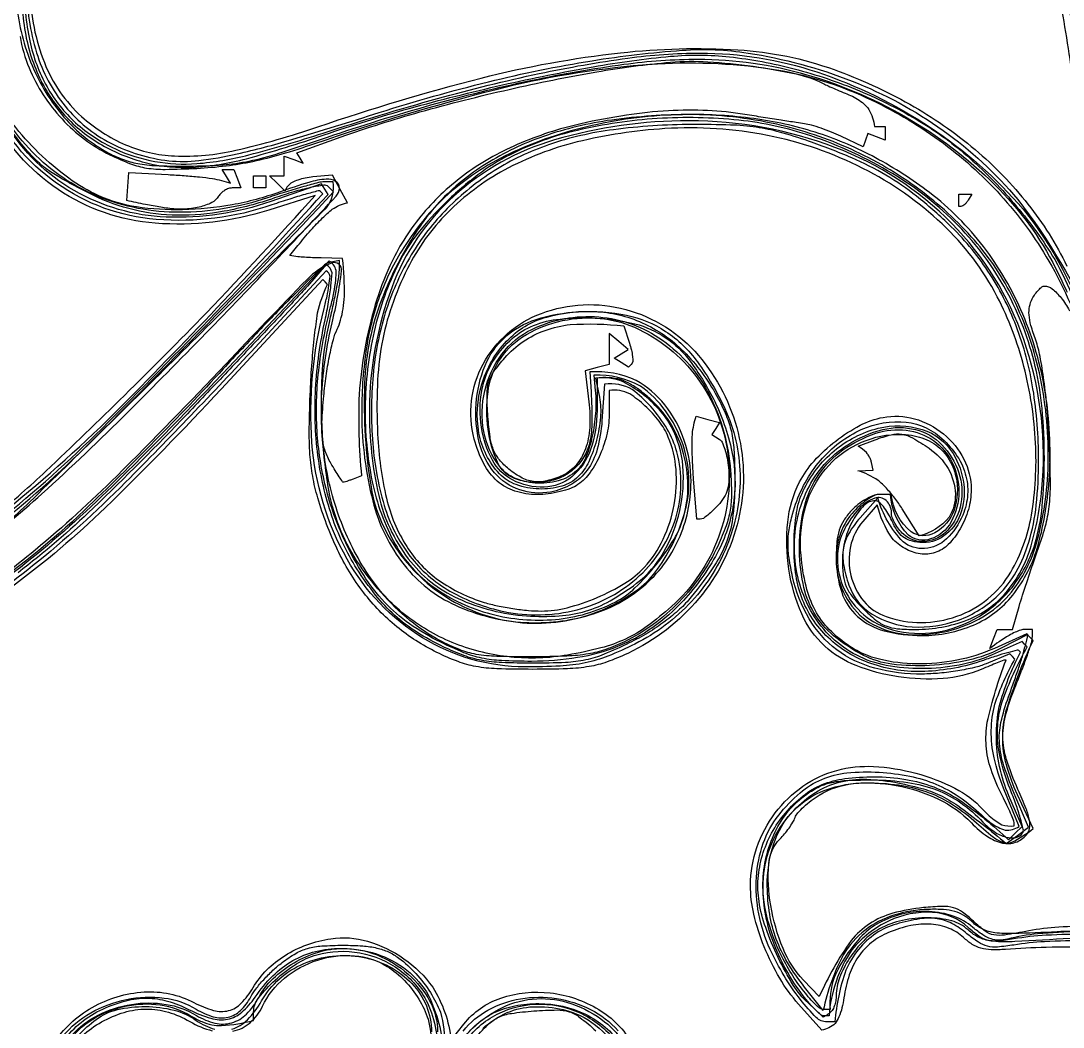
# Model space of a CAD drawing. Extents: x 0 to 564, y 0 to 802.
# Drawn here: x 112.1 to 282, y 541.1 to 705.3 of the extents above; entities that cross this region are included whole.
import ezdxf

# ---------------------------------------------------------------- set-up
doc = ezdxf.new("R2010")
doc.units = 0

msp = doc.modelspace()

# ---------------------------------------------------------------- linework, layer by layer
at = {"color": 253}
for points in [[(283.617889, 703.74939, 0.007783), (281.879425, 713.818164, 0.014387)], [(112.542923, 711.067627, 0.050729), (113.514296, 701.971013, 0.075569), (116.318536, 694.489243, 0.082477), (120.98874, 688.643059, 0.07423), (127.459137, 684.366882, 0.064743), (133.916256, 682.32339, 0.063389), (140.728809, 681.978485, 0.044825), (149.22795, 683.39908, 0.014995), (161.328308, 686.946716, -0.010752), (179.960157, 692.58134, -0.015759), (196.58976, 696.66243, -0.018101), (211.00615, 699.180763, -0.033966), (222.802597, 699.99408, -0.080659), (241.856335, 696.918551, -0.066699), (260.357096, 687.885551, -0.068017), (275.485971, 674.529811, -0.091893), (286.395081, 654)], [(108.574829, 623.841347, 0.025552), (125.2401, 638.736937, 0.008042), (162.155746, 676.938965), (161.62468, 677.798279), (161.093628, 678.657532), (152.796814, 675.790161), (152.796814, 675.790161, -0.092846), (135.764097, 673.257923, -0.122277), (120.728592, 677.596428, -0.124844), (109.682312, 688.365005, -0.099273)], [(283.138367, 555.61261, -0.003016), (274.146941, 555.092193, -0.03382), (270.568493, 555.148849, -0.087282), (268.402388, 555.719445, -0.080798), (266.495148, 557.004578, 0.125272), (263.845509, 558.469107, 0.061085), (259.99085, 558.987457, 0.057346), (255.787375, 558.553338, 0.068807), (252.061661, 557.172729, 0.074713), (249.476555, 555.242316, 0.050841), (247.168514, 552.380211, 0.051756), (245.538337, 549.199597, 0.092817), (245, 546.324585, -0.044413), (244.920493, 545.431268, -0.04516), (244.684507, 544.571213, -0.049247), (244.338142, 543.865865, -0.116093), (242.851944, 542.790466), (240.404251, 545.089966), (240.404251, 545.089966, -0.064842), (238.001281, 548.018685, -0.027068), (235.531933, 552.50164, -0.02711), (233.495119, 557.385063, -0.046876), (232.419189, 561.647461, -0.057244), (232.272117, 565.396036, -0.053518), (232.967001, 569.170074, -0.052388), (234.468432, 572.784643, -0.050324), (236.705048, 576.06134, -0.049557), (239.60799, 578.888975, -0.071544), (242.694532, 580.699013, -0.064763), (246.39591, 581.676496, -0.033096), (251.200333, 581.978027, -0.039694), (256.336412, 581.551627, -0.051391), (260.896456, 580.314751, -0.050793), (265.149224, 578.159509, -0.03751), (273.102661, 571.702637), (274.197601, 572.797607), (275.292511, 573.892517), (273.146271, 578.881653), (273.146271, 578.881653, -0.049464), (271.634515, 583.643471, -0.050784), (271.105255, 588.567123, -0.051837), (271.580423, 593.401274, -0.056151), (275.035553, 602.297791), (274.75708, 602.576233), (274.75708, 602.576233, 0.26714), (274.511734, 602.642371, 0.003609), (272.947948, 602.216316, 0.009082), (271.113655, 601.66619, 0.005706), (268.989319, 600.959961, -0.072692), (259.43004, 599.148988, -0.094792), (250.64105, 600.449638, -0.106371), (243.687037, 604.69298, -0.114892), (239.32608, 611.317627, -0.059162), (238.375373, 615.284713, -0.033393), (238.126467, 620.232353, -0.033477), (238.529838, 625.05634, -0.07331), (239.611053, 628.592773, -0.107423), (244.658791, 635.135905, -0.114298), (251.861904, 638.813614, -0.136574), (258.99037, 638.621044, -0.183202), (264.048279, 634.688599, -0.105284), (265.798374, 629.705644, -0.121963), (265.223801, 624.721092, -0.149149), (262.564963, 621.249622, -0.181451), (258.634369, 620.195251, -0.048412), (257.021518, 620.511559, -0.093076), (255.854712, 621.113129, -0.086475), (254.932079, 622.130439, -0.037389), (254.069534, 623.75, 0.029965), (253.430394, 624.994196, 0.038678), (252.692976, 626.045303, 0.042843), (251.967304, 626.786633, 0.179501), (251.39212, 627, 0.199405), (249.526161, 626.225023, 0.06953), (247.74299, 623.853233, 0.06117), (246.442623, 620.631664, 0.065457), (246, 617.265137, 0.030042), (246.149641, 614.776819, 0.072098), (246.630724, 612.997612, 0.068888), (247.612448, 611.380385, 0.025571), (249.399994, 609.400024, 0.025695), (251.458727, 607.542647, 0.076007), (253.096117, 606.581238, 0.07275), (254.986362, 606.130751, 0.022182), (257.932129, 606, 0.092066), (266.390981, 607.570864, 0.125276), (272.697342, 612.039642, 0.106381), (276.769808, 619.618175, 0.053701), (278.654633, 630.351562, 0.100216), (275.582805, 653.271325, 0.111491), (263.837917, 672.211876, 0.108477), (244.790894, 684.624539, 0.090686), (221, 688.967834, 0.070881), (199.08716, 685.838948, 0.113279), (182.647676, 676.665993, 0.120652), (172.518071, 661.735117, 0.087454), (168.876724, 641.893127, 0.057617), (170.399234, 627.860345, 0.107276), (175.218149, 617.541847, 0.123217), (183.329558, 611.049939, 0.09138), (194.505005, 608.226135, 0.031978), (199.817083, 608.219174, 0.05624), (204.136183, 608.982758, 0.057095), (208.132549, 610.679046, 0.034045), (212.449265, 613.529114, 0.100113), (216.836871, 618.535418, 0.07516), (219.493048, 625.38298, 0.075409), (220.001153, 632.686048, 0.102198), (218.148392, 639.015625, 0.062921), (216.157461, 641.839327, 0.044337), (213.291815, 644.468445, 0.045454), (210.236429, 646.396459, 0.118569), (205.75, 647), (206.377075, 643.864624), (206.377075, 643.864624, -0.070544), (206.560652, 640.621234, -0.043832), (205.907394, 636.859055, -0.044316), (204.638007, 633.361011, -0.087401), (202.94725, 630.947266, -0.128225), (200.236694, 629.357838, -0.077873), (196.525478, 628.910881, -0.077009), (192.810968, 629.622521, -0.118957), (190.089401, 631.404846, -0.144992), (186.749664, 638.041741, -0.118291), (187.206568, 646.013504, -0.116276), (191.254401, 653.013999, -0.136877), (197.791336, 656.958862, -0.083899), (206.105143, 657.822397, -0.095811), (213.833744, 655.808167, -0.091458), (220.521711, 650.948269, -0.069453), (225.80835, 643.563477, -0.025485), (227.189754, 640.56453, -0.045016), (227.970394, 637.955482, -0.037461), (228.352022, 634.939555, -0.012578), (228.466705, 630.5, -0.02642), (228.160727, 624.638793, -0.062583), (227.166246, 620.391235, -0.059496), (225.11696, 616.395039, -0.022012), (221.349319, 611.299805, -0.036907), (219.469511, 609.30011, -0.025999), (217.089485, 607.333694, -0.024194), (214.314831, 605.475274, -0.021076), (211.245239, 603.799805, -0.016263), (207.154309, 601.948493, -0.046428), (204.172306, 601.027191, -0.041097), (200.876147, 600.613976, -0.010641), (195.521393, 600.5, -0.010457), (190.451568, 600.606047, -0.034573), (187.133659, 600.975677, -0.043045), (184.299052, 601.748296, -0.023977), (181, 603.143433, -0.029401), (176.582215, 605.596056, -0.042006), (173.013269, 608.306664, -0.041182), (169.89713, 611.618496, -0.026816), (166.848358, 615.897827, -0.06055), (162.768675, 624.464389, -0.049105), (160.493109, 634.389862, -0.045996), (160.110446, 645.222312, -0.039941), (161.656479, 656.48175, 0.010649), (162.237598, 659.423992, 0.015834), (162.609257, 662.023018, 0.010881), (162.799091, 664.159728, 0.216336), (161.834717, 665.498657), (158.770905, 661.999329), (158.770905, 661.999329, -0.008105), (156.781759, 659.800392, -0.000748), (151.760332, 654.443169, -0.000965), (145.750043, 648.074836, -0.000757), (139.207489, 641.190186, -0.011262), (123.836586, 625.775156, -0.026953), (111.597836, 615.246773, -0.034829)], [(119.089168, 538.947388, -0.068553), (121.863735, 541.90815, -0.063752), (125.40107, 544.094604, -0.04202), (129.197015, 545.447185, -0.066432), (132.619842, 545.879494, -0.068468), (135.961623, 545.395762, -0.047786), (139.509155, 543.995361, 0.046479), (143.037997, 542.591646, 0.118657), (145.769058, 542.456367, 0.133032), (148.068247, 543.570488, 0.065608), (150.235626, 546.021667, -0.04969), (153.124593, 549.505713, -0.065105), (156.415337, 552.00309, -0.068129), (160.111379, 553.492659, -0.061843), (164.19754, 554, -0.077661), (170.04474, 553.086286, -0.091147), (174.983727, 550.440369, -0.094533), (178.529349, 546.304301, -0.090651), (181.023636, 537)], [(185.681763, 540.917053, -0.085987), (190.591477, 544.376725, -0.098016), (196.159668, 545.78006, -0.097124), (201.883269, 544.960847, -0.082869), (207.237747, 542.027588, -0.097004), (210.572423, 538.15484, -0.07708)]]:
    msp.add_lwpolyline(points, format="xyb", dxfattribs=at)
at = {"color": 9}
for points in [[(112.208084, 713.367065, 0.051727), (112.663679, 703.981539, 0.072376), (115.11258, 695.961807, 0.07941), (119.511626, 689.522832, 0.079361), (125.699364, 684.77417, 0.063995), (132.767078, 682.046199, 0.073391), (139.967376, 681.367195, 0.052619), (148.821874, 682.774654, 0.017128), (161.5, 686.655212, -0.015031), (175.391332, 690.970888, -0.012025), (190.587616, 694.804413, -0.012279), (205.384235, 697.780819, -0.020367), (218, 699.471497, -0.050695), (227.589517, 699.387024, -0.036382), (238.134182, 697.43721, -0.034987), (248.767222, 693.848234, -0.036573), (258.632446, 688.854614, -0.046336), (266.788364, 682.85409, -0.036714), (274.414165, 674.997467, -0.037421), (280.626893, 666.337039, -0.05676), (286.160736, 653)], [(286.115429, 556.313133, 0.013051), (279.219977, 556.122595, 0.02782), (273.921051, 555.540833, -0.019752), (271.242471, 555.202925, -0.082916), (269.630829, 555.331261, -0.095217), (268.262688, 555.966649, -0.0307), (266.525024, 557.389221, 0.175091), (260.678887, 559.866042, 0.123639), (253.612492, 558.492699, 0.112703), (247.539656, 553.755714, 0.129853), (243.824203, 543), (242.962997, 543), (242.962997, 543, -0.176469), (242.496079, 543.17009, -0.018544), (241.620218, 543.963058, -0.021154), (240.621773, 545.022762, -0.015434), (239.601196, 546.278442, -0.074297), (234.644483, 555.281317, -0.093772), (233.057886, 564.638557, -0.10712), (235.032793, 572.980528, -0.127012), (240.227356, 579.165771, -0.042986), (242.27064, 580.373018, -0.059388), (244.284435, 581.060768, -0.042165), (246.87827, 581.389816, -0.011571), (251, 581.467163, -0.034577), (256.668888, 581.049711, -0.0559), (261.344982, 579.83419, -0.061173), (265.332778, 577.716398, -0.052412), (268.924316, 574.59729, 0.055951), (270.75668, 573.028552, 0.082531), (272.676071, 572.144638, 0.11496), (274.313041, 572.082465, 0.209553), (275.394012, 572.828491, 0.199605), (275.489426, 573.421541, 0.011004), (275.002289, 575.278725, 0.015649), (274.2869, 577.513405, 0.010691), (273.341461, 580.006287, -0.040051), (271.721954, 585.17172, -0.06532), (271.294704, 589.737396, -0.066259), (272.060472, 594.212621, -0.042512), (276.139526, 603.193848), (275.724304, 603.609009), (275.309082, 604.024292), (270.429779, 601.865906), (270.429779, 601.865906, -0.057566), (265.045678, 600.191753, -0.045869), (258.986134, 599.615662, -0.047025), (253.121353, 600.150056, -0.073393), (248.334213, 601.797119, -0.140714), (241.137248, 608.603143, -0.123423), (238.189026, 618.551338, -0.123296), (240.280879, 628.721958, -0.140264), (246.873718, 636.134888, -0.079521), (252.604252, 638.6015, -0.124325), (257.946011, 638.6035, -0.139737), (262.221984, 636.128587, -0.112891), (264.976868, 631.570129, -0.125176), (265.327609, 626.547351, -0.139075), (263.192705, 622.191513, -0.18517), (259.595984, 620.353126, -0.213635), (255.959702, 621.536499, -0.044359), (255.209815, 622.34698, -0.038681), (254.575663, 623.313637, -0.040599), (254.139739, 624.284248, -0.08545), (254, 625.095947, 0.212125), (253.142472, 627.026272, 0.274138), (251.279795, 627.403, 0.125168), (248.698893, 625.695012, 0.060862), (246.400787, 622.445618, 0.123696), (245.180565, 617.623753, 0.110989), (246.304665, 612.581711, 0.107599), (249.525497, 608.3869, 0.110088), (254.173813, 605.953186, 0.106014), (261.350122, 605.581183, 0.097204), (268.297358, 608.142708, 0.093727), (273.956891, 613.247956, 0.090562), (277.444885, 620.126404, 0.049614), (278.575429, 626.01979, 0.022467), (278.932999, 633.880348, 0.022386), (278.572485, 642.025335, 0.035639), (277.460205, 648.906921, 0.067262), (272.728078, 661.260689, 0.068104), (264.901897, 671.857452, 0.06499), (254.159983, 680.348068, 0.053084), (240.852234, 686.499756, 0.056198), (229.129071, 689.055546, 0.041348), (215.825352, 689.318016, 0.04161), (202.775796, 687.397884, 0.060011), (191.823746, 683.410706, 0.044063), (186.583166, 680.146289, 0.031653), (181.343121, 675.656425, 0.031986), (176.796905, 670.628348, 0.050734), (173.667831, 665.744202, 0.061549), (169.656446, 654.598001, 0.052528), (168.190815, 642.18779, 0.05389), (169.343461, 630.101623, 0.075198), (173.090775, 619.926575, 0.113668), (179.393413, 612.874614, 0.089574), (188.700859, 608.533569, 0.086822), (199.212919, 607.642848, 0.097449), (208.9496, 610.473938, 0.070611), (212.184008, 612.774445, 0.034036), (215.633598, 616.52578, 0.03403), (218.554928, 620.728423, 0.067797), (220.14473, 624.446899, 0.068289), (220.816402, 629.495355, 0.065115), (220.124197, 634.624496, 0.065747), (218.147819, 639.358415, 0.072236), (215.058228, 643.25, 0.024471), (213.243285, 644.799362, 0.033939), (211.466335, 645.988708, 0.039081), (209.849265, 646.757635, 0.09169), (206, 647), (205.996262, 641.75), (205.996262, 641.75, -0.081626), (204.938311, 635.341211, -0.139392), (201.882267, 630.907516, -0.166349), (197.384565, 629.211353, -0.127738), (192.229904, 630.381104, -0.151228), (188.928988, 633.629836, -0.086264), (187.147104, 638.987427, -0.080848), (187.221369, 644.992973, -0.104186), (189.269928, 650.102112, -0.064778), (192.178914, 653.430012, -0.084315), (195.613434, 655.558754, -0.072402), (199.965106, 656.633244, -0.035456), (205.686981, 656.785706, -0.0503), (212.188135, 655.837948, -0.088209), (217.134817, 653.621529, -0.083856), (221.176162, 649.745477, -0.041769), (224.927307, 643.701538, -0.067078), (227.99557, 634.972646, -0.08766), (228.242046, 626.530594, -0.086512), (225.573565, 618.431575, -0.063545), (220.086578, 610.709778, -0.053614), (215.072524, 606.321339, -0.057846), (209.361145, 603.228806, -0.054726), (202.817433, 601.40817, -0.040527), (195.326401, 600.799988, -0.011986), (190.411476, 600.917822, -0.039932), (187.211143, 601.328941, -0.044628), (184.306447, 602.21723, -0.017873), (180.509827, 603.920532, -0.038421), (175.426746, 606.92804, -0.05074), (171.356527, 610.444016, -0.048551), (167.949314, 614.834968, -0.03131), (164.858063, 620.489624, -0.04814), (161.772162, 629.1724, -0.046331), (160.352564, 638.397934, -0.043803), (160.621802, 648.197931, -0.034962), (162.565994, 658.592041, 0.015622), (163.098134, 660.932498, 0.025008), (163.388729, 662.960556, 0.024634), (163.457445, 664.555528, 0.197309), (162.296783, 666.10321), (145.985779, 648.801636), (145.985779, 648.801636, -0.009264), (126.932718, 629.327223, -0.026164), (112.698623, 616.70401, -0.036722), (100.467537, 608.340522, -0.048061)], [(104.988701, 620.521095, 0.031738), (121.59253, 634.759449, 0.009261), (163.050964, 677.348999), (162.180511, 678.219482), (162.180511, 678.219482, 0.237483), (161.479314, 678.451141, 0.015182), (159.289692, 678.058121, 0.019156), (156.562264, 677.37252, 0.011768), (153.405029, 676.367737, -0.036508), (145.202007, 674.197296, -0.050238), (137.609086, 673.548126, -0.0543), (130.51901, 674.428917, -0.054981), (123.816231, 676.814575, -0.009494), (121.249584, 678.12087, -0.009786), (118.760484, 679.511017, -0.009564), (116.652114, 680.797992, -0.040579), (115.474777, 681.689819, -0.06223), (110.558459, 687.327989, -0.055228)], [(120.373169, 539.844971, -0.091847), (124.664979, 543.114239, -0.077819), (130.098122, 544.869446, -0.078714), (135.747884, 544.86969, -0.097937), (140.668015, 543.060791, 0.077778), (143.705923, 541.803852, 0.130341), (146.451382, 541.8647, 0.127754), (148.843714, 543.284181, 0.073163), (150.847519, 546.003296, -0.080127), (153.171924, 549.06768, -0.058437), (156.593012, 551.642639, -0.057789), (160.564383, 553.382999, -0.073503), (164.515594, 553.983521, -0.096342), (170.124326, 552.916548, -0.085108), (175.203386, 549.803352, -0.089465), (178.755704, 545.343872, -0.124181), (180, 540.411133, 0.025992)], [(184.002365, 539.003296, -0.058922), (186.39943, 541.647144, -0.067409), (189.248062, 543.521606, -0.064423), (192.602937, 544.628579, -0.047546), (196.5, 545, -0.113831), (204.113795, 543.243872, -0.123813), (209.918165, 538.357452, -0.130521)]]:
    msp.add_lwpolyline(points, format="xyb", dxfattribs=at)
at = {"color": 8}
for points in [[(113.005577, 710.787537, 0.074893), (114.611454, 700.066052, 0.097051), (119.294874, 691.32093, 0.102358), (126.701915, 685.311321, 0.092278), (136.163879, 682.450867, 0.056913), (141.068036, 682.471259, 0.026763), (147.322453, 683.553734, 0.016492), (156.224834, 685.901667, 0.004193), (170.5, 690.305542, -0.016558), (188.282404, 695.313393, -0.020348), (205.180519, 698.751198, -0.022266), (219.886117, 700.4571, -0.056443), (230.618286, 700.008179, -0.054748), (247.587085, 695.422176, -0.061747), (262.426205, 687.379372, -0.06314), (274.587378, 676.137625, -0.061634), (287.255127, 654.759766)], [(109.598219, 625.45752, 0.027178), (128.46673, 642.395813, 0.010526), (161.287949, 677.04541), (160.893982, 677.433472), (160.893982, 677.433472, 0.26435), (160.549151, 677.525613, 0.003778), (158.412607, 676.949631, 0.009278), (155.903396, 676.202386, 0.005842), (153, 675.241272, -0.103461), (134.142306, 672.868468, -0.134678), (117.856884, 678.790344, -0.135177), (106.913266, 692.170536, -0.104587)], [(285.831383, 555.23951, 0.012171), (278.982627, 555.081526, 0.029496), (273.953949, 554.544556, -0.021205), (271.310759, 554.217891, -0.079619), (269.64983, 554.348282, -0.087241), (268.192614, 554.983867, -0.028552), (266.309601, 556.392944, 0.053125), (263.834206, 558.062406, 0.088046), (261.443039, 558.832489, 0.073812), (258.642183, 558.80047, 0.028038), (254.81427, 557.965149, 0.081097), (251.459149, 556.415251, 0.072975), (248.630869, 553.831337, 0.069858), (246.567157, 550.429856, 0.064338), (244.772919, 542), (243.475357, 542), (243.475357, 542, -0.200419), (241.742983, 542.723459, -0.029082), (239.164047, 545.655243, -0.030602), (236.50261, 549.52779, -0.027523), (234.228943, 553.832825, -0.060373), (232.37215, 559.623905, -0.063332), (231.994333, 565.595978, -0.067188), (233.105369, 571.148476, -0.085832), (235.616135, 575.71283, -0.045225), (239.098561, 579.343659, -0.078216), (242.635096, 581.559677, -0.076126), (246.749619, 582.617656, -0.040759), (252.00798, 582.713623, -0.033349), (257.021057, 582.058794, -0.04972), (261.247728, 580.770203, -0.051535), (265.025862, 578.714746, -0.039465), (268.684082, 575.755737, 0.028227), (270.046694, 574.602045, 0.040392), (271.383152, 573.754097, 0.047046), (272.548686, 573.274154, 0.167285), (274.820679, 573.868408), (272.298767, 580.112), (272.298767, 580.112, -0.040117), (270.75293, 585.044741, -0.059531), (270.28072, 589.543762, -0.063138), (270.886325, 593.827079, -0.052719), (274.147461, 601.185852), (273.727264, 601.606079), (273.307068, 602.026245), (269.457733, 600.417908), (269.457733, 600.417908, -0.041733), (267.525118, 599.793819, -0.017022), (264.813831, 599.258606, -0.016705), (261.845724, 598.878263, -0.020478), (259.054199, 598.729919, -0.067828), (251.310009, 599.689715, -0.096377), (245.082438, 602.705025, -0.099811), (240.588224, 607.739547, -0.077562), (237.893188, 614.58667, -0.017164), (237.320401, 617.633254, -0.037503), (237.138849, 620.000435, -0.04099), (237.3187, 622.23367, -0.024768), (237.87706, 624.830139, -0.097761), (241.748954, 632.719391, -0.109089), (248.207811, 638.185387, -0.128941), (255.50861, 639.883617, -0.169491), (261.856537, 637.467285, -0.06364), (264.490737, 634.60645, -0.08272), (266.044331, 631.406662, -0.08794), (266.42196, 628.034258, -0.083156), (265.633911, 624.66626, -0.102682), (262.9718, 620.778627, -0.174765), (259.416117, 619.192093, -0.191809), (255.910519, 620.297134, -0.123279), (251.787094, 627.445312), (248.893539, 624.206909), (248.893539, 624.206909, 0.050673), (247.050343, 621.667982, 0.090926), (246.181213, 619.252045, 0.085125), (246.196905, 616.575312, 0.039953), (247.074829, 613.21521, 0.172811), (250.863727, 608.507418, 0.121996), (257.391699, 606.430054, 0.10553), (264.942983, 607.532583, 0.104255), (271.423584, 611.622925, 0.072016), (274.353697, 615.42782, 0.055581), (276.402096, 620.253838, 0.046091), (277.608407, 626.259077, 0.026536), (278, 633.632263, 0.039436), (277.082925, 645.241704, 0.051784), (274.339676, 655.506897, 0.055334), (269.741996, 664.443421, 0.056162), (263.315857, 672.10498, 0.022451), (258.08333, 676.655242, 0.033941), (253.113117, 680.077629, 0.032409), (247.556725, 682.902671, 0.018267), (240.5, 685.631958, 0.015508), (235.761984, 687.105385, 0.032102), (231.970161, 687.898941, 0.027675), (227.768101, 688.264538, 0.008866), (221.5, 688.350525, 0.030873), (208.679722, 687.506467, 0.050841), (198.109476, 685.041962, 0.057772), (189.248217, 680.804321, 0.057634), (181.583633, 674.648865, 0.059491), (175.709244, 667.082649, 0.056878), (171.675426, 658.233597, 0.053325), (169.558369, 648.178842, 0.041937), (169.367355, 637.039917, 0.055362), (171.304289, 626.229326, 0.091306), (175.495457, 617.9786, 0.100194), (182.02173, 612.266627, 0.078799), (190.829391, 608.931641, 0.114872), (202.744967, 609.218251, 0.123951), (212.933323, 614.776695, 0.132638), (218.821288, 624.147688, 0.140993), (219.006531, 634.975708, 0.068568), (217.444881, 638.669833, 0.047312), (214.760321, 642.340744, 0.048292), (211.734051, 645.150442, 0.164407), (207.240387, 646), (206.807373, 640.013672), (206.807373, 640.013672, -0.048136), (206.020428, 635.385015, -0.090595), (204.392767, 631.974678, -0.105629), (201.866842, 629.694453, -0.084802), (198.425125, 628.419983, -0.12871), (193.387545, 628.776047, -0.136488), (189.299217, 631.560303, -0.116367), (186.800466, 636.480341, -0.078161), (186.280334, 642.791504, -0.078013), (187.73799, 649.031427, -0.113675), (190.968559, 653.638199, -0.106744), (196.060678, 656.554834, -0.062841), (202.988235, 657.829468, -0.064836), (210.826426, 657.25593, -0.09602), (217.170414, 654.618607, -0.08934), (222.379522, 649.631351, -0.049569), (226.840027, 642.016541, -0.102111), (229.318353, 631.302348, -0.097412), (227.422817, 620.287125, -0.0949), (221.421675, 610.583275, -0.091336), (212.187424, 603.628174, -0.022109), (207.781545, 601.665092, -0.042446), (204.077774, 600.559425, -0.038095), (199.985349, 600.028104, -0.014546), (194.236267, 599.890869, -0.137306), (177.556949, 604.653219, -0.127935), (165.236387, 617.479774, -0.109714), (159.520589, 636.478551, -0.082055), (161.49292, 658.319458, 0.010821), (161.970603, 660.339929, 0.016225), (162.291622, 662.123589, 0.011139), (162.473419, 663.589947, 0.227611), (161.815643, 664.5), (150.231293, 652), (150.231293, 652, -0.008777), (129.139776, 630.027891, -0.027615), (113.95585, 616.355263, -0.040057), (100.933836, 607.488676, -0.048062)], [(118.915215, 539.671509, -0.09256), (123.445245, 543.48744, -0.079172), (129.298461, 545.673492, -0.081154), (135.402106, 545.902303, -0.106165), (140.659256, 544.066162, 0.066862), (143.42869, 542.849135, 0.126431), (145.850605, 542.778893, 0.135841), (147.890233, 543.873526, 0.082929), (149.539001, 546.075439, -0.045528), (150.356097, 547.355163, -0.020144), (151.648352, 548.890877, -0.01974), (153.157818, 550.418937, -0.025114), (154.671112, 551.698303, -0.031485), (156.880121, 553.173074, -0.062747), (158.813097, 553.991196, -0.05243), (161.106415, 554.385541, -0.016382), (164.598831, 554.5, -0.016374), (167.797075, 554.395237, -0.040273), (170.121042, 554.053528, -0.051946), (171.977811, 553.416934, -0.050939), (173.676666, 552.408081, -0.048859), (176.463681, 549.88709, -0.043273), (178.836828, 546.77404, -0.045751), (180.472322, 543.581357, -0.095784), (181, 538)], [(184.194382, 540.52002, -0.10122), (188.214523, 543.923522, -0.08347), (193.531128, 545.769684, -0.079796), (199.382724, 545.818899, -0.080397), (204.939072, 544.031128, -0.094596), (209.434469, 540.539467, -0.087255)]]:
    msp.add_lwpolyline(points, format="xyb", dxfattribs=at)
at = {"color": 250}
for points in [[(113.509084, 710.051247, 0.086188), (115.885871, 698.442444, 0.116063), (121.965958, 689.649719, 0.082142), (129.121317, 685.055311, 0.091128), (137.121014, 683.223305, 0.067658), (147.084903, 684.139932, 0.025889), (160.5, 687.977356, -0.02019), (187.099098, 695.914954, -0.034856), (209.809765, 700.046333, -0.04253), (228.963933, 700.530168, -0.071829), (244.665482, 697.295532, -0.041334), (257.002861, 691.64934, -0.0474), (267.64963, 684.262695, -0.049812), (276.267754, 675.374572, -0.055783), (282.58786, 665.271057, 0.00465)], [(283.80191, 694.574768, 0.005927), (281.561747, 708.678048, 0.014236)], [(108.042305, 624.773865, 0.020764), (116.116812, 631.803381, 0.00494), (128.944149, 644.185074, 0.005358), (142.302513, 657.621654, 0.009181), (160.02858, 676.796631), (152.476196, 674.398315), (152.476196, 674.398315, -0.096233), (133.978505, 672.250224, -0.129731), (118.128682, 677.755234, -0.130373), (107.111887, 690.336366, -0.097692)], [(286.98024, 554.189415, 0.008298), (279.23703, 554.147135, 0.012972), (272.580566, 553.827393, -0.024863), (270.250367, 553.770905, -0.062463), (268.573315, 554.02478, -0.073561), (267.177804, 554.651097, -0.046398), (265.766113, 555.75, 0.093464), (263.394255, 557.262935, 0.078487), (260.482882, 557.928543, 0.068387), (257.150016, 557.70004, 0.04773), (253.54567, 556.583496, 0.068561), (250.754205, 554.937876, 0.075359), (248.613344, 552.643402, 0.069477), (247.126123, 549.653778, 0.047423), (246.266708, 545.951782, -0.029826), (245.939077, 544.275037, -0.041195), (245.435226, 542.827438, -0.047868), (244.826148, 541.746056, -0.150059), (242.640091, 540.647949), (238.861069, 544.906372), (238.861069, 544.906372, -0.048547), (235.791738, 549.126622, -0.036875), (233.26049, 554.26049, -0.037537), (231.565149, 559.565519, -0.059943), (231.021957, 564.287476, -0.081741), (232.071647, 570.464289, -0.078371), (235.05094, 576.078621, -0.079311), (239.574799, 580.449585, -0.086939), (245.099686, 583.026855, -0.079257), (251.10074, 583.65837, -0.052234), (257.968321, 582.566223, -0.052754), (264.361041, 580.105149, -0.0888), (268.924316, 576.635864, 0.024951), (269.949762, 575.62693, 0.028688), (271.025909, 574.774292, 0.029666), (272.006896, 574.168304, 0.124142), (274, 574), (274, 574.539856), (274, 574.539856, 0.100494), (273.92768, 574.896041, 0.004734), (273.437027, 576.024628, 0.007639), (272.817712, 577.357919, 0.005405), (272.083496, 578.836365, -0.035667), (270.24386, 583.18214, -0.06246), (269.452076, 587.00209, -0.063428), (269.633708, 590.858646, -0.037978), (272.689575, 601), (272.466919, 601), (272.466919, 601, 0.092934), (272.303637, 600.969387, 0.001038), (271.255096, 600.55938, 0.003179), (270.046289, 600.074913, 0.002061), (268.654236, 599.5, -0.080483), (262.41097, 598.004149, -0.055622), (255.136202, 598.270439, -0.056419), (248.237793, 600.108791, -0.092821), (243.131729, 603.297729, -0.104077), (239.386124, 608.544268, -0.065186), (237.27607, 615.816139, -0.064231), (237.091613, 623.520531, -0.092108), (239.027161, 630.053223, -0.066637), (241.391442, 633.473577, -0.043514), (244.919773, 636.733795, -0.043865), (248.903186, 639.294212, -0.074677), (252.63472, 640.591248, -0.115556), (257.757773, 640.362366, -0.103218), (262.487204, 637.897491, -0.103812), (265.816387, 633.761672, -0.118266), (267, 628.827637, -0.069969), (266.54348, 625.581295, -0.060217), (265.201275, 622.404099, -0.064385), (263.277929, 619.866649, -0.122174), (261.10611, 618.533691, -0.114741), (258.700475, 618.343594, -0.089863), (256.215172, 619.191734, -0.086609), (254.109064, 620.898005, -0.095709), (251.686798, 626.337219), (249.343399, 623.612854), (249.343399, 623.612854, 0.126139), (247.323184, 619.529242, 0.112297), (247.395309, 614.784676, 0.11465), (249.499333, 610.613333, 0.135801), (253.118835, 608.108398, 0.084925), (258.898826, 607.140097, 0.084806), (264.675003, 608.147476, 0.085763), (269.736434, 610.998468, 0.089587), (273.458313, 615.346069, 0.091065), (276.817925, 624.616335, 0.053864), (277.507164, 636.398766, 0.050976), (275.60786, 648.876322, 0.05647), (271.246857, 660.26355, 0.084524), (262.260906, 672.152681, 0.071737), (249.359402, 681.202675, 0.068339), (233.802215, 686.566468, 0.064647), (217.071167, 687.679626, 0.044293), (202.76199, 685.49928, 0.0646), (190.879047, 680.907265, 0.072891), (181.629103, 673.972626, 0.079807), (175.091278, 664.866699, 0.033157), (172.515637, 658.725531, 0.038175), (170.916248, 652.577827, 0.035006), (170.182691, 645.825999, 0.021592), (170.222168, 637.833374, 0.045058), (171.674434, 627.389742, 0.084462), (174.959839, 619.548096, 0.098277), (180.241724, 614.004188, 0.080509), (187.613846, 610.41571, 0.021854), (189.748462, 609.87377, 0.013703), (192.284685, 609.418739, 0.013751), (194.811228, 609.107372, 0.024317), (196.908936, 609.009766, 0.063147), (201.152343, 609.557, 0.036692), (206.023279, 611.213074, 0.036828), (210.545773, 613.537167, 0.069908), (213.702271, 616.131287, 0.076457), (216.776876, 620.716599, 0.063973), (218.567612, 626.301422, 0.064459), (218.880442, 632.113293, 0.080375), (217.621185, 637.364197, 0.064525), (216.125418, 639.948684, 0.042749), (213.813381, 642.486061, 0.042933), (211.32262, 644.421444, 0.144687), (208, 645), (208, 641.467896), (208, 641.467896, -0.053431), (207.627674, 637.993643, -0.048662), (206.52507, 634.560585, -0.051398), (204.877712, 631.620463, -0.086805), (202.883133, 629.630676, -0.064515), (201.685861, 629.004108, -0.028219), (199.969105, 628.478951, -0.027349), (198.058148, 628.119844, -0.032779), (196.23204, 628, -0.077902), (192.618646, 628.566417, -0.103442), (189.73451, 630.206787, -0.093273), (187.546769, 633.016895, -0.053168), (185.988083, 637.044312, -0.192157), (187.421843, 649.27946, -0.181087), (196.924032, 657.549332, -0.157038), (210.691994, 658.187882, -0.150538), (222.519348, 650.70636, -0.117534), (228.99845, 638.075207, -0.11871), (229.049965, 623.928665, -0.116167), (222.619115, 611.077365, -0.109125), (211, 602.09436, -0.025021), (207.633259, 600.70758, -0.043743), (204.715359, 599.952354, -0.032863), (201.187814, 599.597937, -0.008609), (195.5, 599.5, -0.008382), (189.686436, 599.59746, -0.035459), (186.22414, 599.960289, -0.047089), (183.343717, 600.755639, -0.023247), (179.85849, 602.270447, -0.057195), (173.338196, 606.45675, -0.057558), (167.951344, 612.003441, -0.053633), (163.677378, 618.995992, -0.039659), (160.46283, 627.479858, -0.02627), (159.637048, 631.000607, -0.027233), (159.197248, 634.546478, -0.020721), (159.078473, 638.86278, -0.007646), (159.256378, 644.949829, -0.007996), (159.537085, 649.583782, -0.009442), (159.955338, 653.955696, -0.008459), (160.439181, 657.622946, -0.057201), (162.055954, 662.277344), (161.662415, 662.670898), (161.268875, 663.064453), (144.743362, 645.23291), (144.743362, 645.23291, -0.013306), (125.809282, 625.862691, -0.032945), (110.689308, 613.015572, -0.043899)], [(117.315683, 538.428302, -0.11697), (123.673193, 544.359627, -0.11433), (132.146879, 546.889929, -0.136771), (140.268387, 545.164429, 0.05035), (143.468555, 543.884077, 0.132481), (145.918552, 543.843552, 0.13988), (147.973613, 545.033459, 0.058804), (149.925507, 547.598267, -0.063561), (152.155702, 550.471881, -0.05573), (155.130297, 552.840675, -0.053507), (158.679111, 554.573583, -0.049662), (162.604736, 555.567993, -0.10847), (168.58492, 555.165219, -0.082708), (174.515146, 552.312393, -0.082638), (179.204916, 547.688488, -0.10796), (182.242325, 539.03833), (184.289062, 541.640381), (184.289062, 541.640381, -0.145809), (190.309883, 545.89071, -0.110889), (198.384104, 546.735489, -0.10714), (206.270065, 544.033524, -0.128164), (211.733551, 538.424988, -0.062445)]]:
    msp.add_lwpolyline(points, format="xyb", dxfattribs=at)
at = {"color": 254}
for points in [[(111.378524, 707.955797, 0.075632), (113.872722, 697.995209, 0.078719), (119.084289, 689.560419, 0.092486), (126.405319, 683.691101, 0.037282), (128.930116, 682.573239, 0.045356), (131.434034, 681.929527, 0.032459), (134.610661, 681.623347, 0.009594), (139.5, 681.564636, 0.016717), (144.964392, 681.786644, 0.033104), (149.258436, 682.392731, 0.025078), (154.135518, 683.672129, 0.006052), (162.065018, 686.289307, -0.014536), (178.91411, 691.535305, -0.016345), (195.396646, 695.57029, -0.017667), (210.360241, 698.170719, -0.034197), (222.471024, 699, -0.071109), (240.215374, 696.463593, -0.063449), (257.296253, 689.025749, -0.064893), (271.610228, 677.754735, -0.082229), (281.240875, 663.977844, -0.002756), (282.650958, 660.986357, -0.003403)], [(105, 619.794739, 0.041226), (113.520292, 626.830026, 0.002574), (136.806306, 649.763802, 0.000727), (161.868251, 674.77476, 0.198799), (163, 679), (161.521057, 679), (161.521057, 679, 0.063608), (160.581072, 678.879933, 0.005245), (158.1938, 678.233147, 0.006954), (155.355248, 677.389245, 0.005303), (152.271057, 676.389404, -0.080556), (137.963091, 674.031588, -0.097655), (124.637856, 676.62381, -0.103891), (113.899156, 683.874273, -0.103008), (106.945572, 694.852905, -0.028724)], [(284.642151, 556.72892, 0.016581), (277.835496, 556.350321, 0.041262), (272.925415, 555.501404, -0.064398), (271.527899, 555.325704, -0.081084), (270.243248, 555.5401, -0.065486), (268.896026, 556.204168, -0.027701), (267.281067, 557.416992, 0.091355), (264.07839, 559.239216, 0.071991), (260.154243, 559.999413, 0.068079), (255.963087, 559.628243, 0.06628), (251.984406, 558.145874, 0.078515), (249.230461, 556.070886, 0.04458), (246.602623, 552.816444, 0.044921), (244.652727, 549.250502, 0.101167), (244, 544), (243.174316, 544), (243.174316, 544, -0.198208), (241.925157, 544.515437, -0.026451), (239.972864, 546.674194, -0.028639), (237.92832, 549.507608, -0.025695), (236.139343, 552.658203, -0.054741), (233.692139, 559.246226, -0.078005), (233.128387, 565.451767, -0.085576), (234.484959, 571.096983, -0.08222), (237.664261, 576.050171, -0.057561), (241.177304, 579.138097, -0.079243), (244.959177, 580.955322, -0.074236), (249.307884, 581.575146, -0.044073), (254.530243, 581.079041, -0.019553), (258.813309, 580.112743, -0.045325), (261.903656, 578.979134, -0.04312), (264.829762, 577.271137, -0.016238), (272.733398, 571.084595), (274.54657, 572.4104), (276.359772, 573.736206), (274.288605, 578.618103), (274.288605, 578.618103, -0.020269), (272.347738, 583.763484, -0.061773), (271.618896, 587.419365, -0.072109), (271.859329, 590.820362, -0.035275), (273.084167, 595, 0.004239), (273.907939, 597.277211, 0.004221), (274.694183, 599.571304, 0.004139), (275.347663, 601.587304, 0.016512), (276.266968, 605.176819), (271.883484, 602.930298), (271.883484, 602.930298, -0.062493), (266.570284, 600.998285, -0.043246), (260.227814, 600.120667, -0.044147), (254.088137, 600.349015, -0.087302), (249.443588, 601.783569, -0.054058), (244.570495, 604.988443, -0.08792), (241.367168, 608.748245, -0.085071), (239.586053, 613.472612, -0.047735), (239, 619.597229, -0.062263), (239.803219, 626.022485, -0.087018), (242.171082, 631.291809, -0.090687), (246.100116, 635.28895, -0.073716), (251.474594, 637.991638, -0.109119), (256.421321, 638.494925, -0.124822), (260.85404, 636.804405, -0.126594), (263.902644, 633.230485, -0.114089), (265, 628.483887, -0.125868), (263.741936, 623.565513, -0.189424), (260.383968, 620.762604, -0.251813), (256.761715, 621.392717, -0.173973), (253.841095, 628), (252.009445, 628), (252.009445, 628, 0.116218), (251.129294, 627.79262, 0.036327), (249.955349, 627.096214, 0.034091), (248.714695, 626.10073, 0.031746), (247.588898, 624.923279, 0.121143), (245.270346, 620.224682, 0.108477), (245.263922, 614.779503, 0.108398), (247.539493, 609.829261, 0.120807), (251.607193, 606.516174, 0.09515), (256.748633, 605.185055, 0.069856), (262.634882, 605.632545, 0.068632), (268.275767, 607.707054, 0.084692), (272.701141, 611.130554, 0.119208), (277.673243, 620.101772, 0.06119), (279.561687, 632.894638, 0.056846), (278.300478, 646.989848, 0.063005), (273.888641, 659.926941, 0.066538), (267.530017, 669.477704, 0.053823), (258.452312, 677.816368, 0.051844), (247.425377, 684.304702, 0.051887), (235.302597, 688.383728, 0.056056), (220.886625, 689.959901, 0.051651), (206.063713, 688.378227, 0.053666), (192.475222, 683.924237, 0.074592), (181.728394, 676.992126, 0.056423), (177.769715, 672.624161, 0.032232), (173.98876, 666.581558, 0.031515), (170.884812, 659.843164, 0.041014), (168.964569, 653.329285, 0.042177), (168.093206, 646.126262, 0.024851), (168.211277, 637.451416, 0.024666), (169.145506, 629.191404, 0.065042), (170.855347, 623.5, 0.111571), (178.307695, 613.573285, 0.113349), (189.263851, 607.88517, 0.113841), (201.56489, 607.560029, 0.113312), (212.78894, 612.652588, 0.075026), (215.859453, 615.822812, 0.044748), (218.520794, 620.36277, 0.044283), (220.368433, 625.38896, 0.065496), (220.990234, 630.038086, 0.080563), (220.019504, 636.106298, 0.077316), (217.176407, 641.652016, 0.084703), (213.077555, 645.656409, 0.133629), (205.5, 647.5), (205.715561, 645), (205.715561, 645, -0.038571), (205.748807, 641.269103, -0.036475), (205.214148, 637.505356, -0.038642), (204.237941, 634.249163, -0.095667), (202.921722, 632.146362, -0.127973), (200.141958, 630.379436, -0.086407), (196.402042, 629.855202, -0.086882), (192.724593, 630.625381, -0.131883), (190.123306, 632.570374, -0.121285), (187.534655, 638.288177, -0.103964), (187.689922, 644.908829, -0.103615), (190.500859, 650.924479, -0.119651), (195.375839, 654.93988, -0.13418), (206.271732, 656.968509, -0.134855), (216.661421, 653.16674, -0.122048), (224.382332, 644.166266, -0.098865), (227.774017, 631.865356, -0.01657), (227.919436, 628.121046, -0.043159), (227.702597, 625.435974, -0.045483), (227.036684, 622.909879, -0.020174), (225.728149, 619.717407, -0.043781), (222.985189, 614.891428, -0.041682), (219.403236, 610.530708, -0.04183), (215.161483, 606.83877, -0.04484), (210.457809, 604.000183, -0.029765), (207.411121, 602.734141, -0.042893), (204.583149, 602.016281, -0.031116), (201.066754, 601.661167, -0.008548), (195.5, 601.542358, -0.007855), (189.651053, 601.609466, -0.036668), (186.299685, 601.947372, -0.051537), (183.595477, 602.715544, -0.026436), (180.392395, 604.194702, -0.051891), (175.489692, 607.471367, -0.038155), (170.790449, 612.020065, -0.037891), (166.798372, 617.275141, -0.048549), (164.011292, 622.669556, -0.056212), (162.115796, 629.584178, -0.026919), (161.182291, 638.756584, -0.026754), (161.238368, 648.265138, -0.042546), (162.408768, 656.312073, 0.004512), (163.018102, 659.031166, 0.005633), (163.532578, 661.567024, 0.00461), (163.920157, 663.700837, 0.04264), (164, 666.146667), (162.37114, 665.823303), (162.37114, 665.823303, 0.146062), (161.326587, 665.271523, 0.002425), (156.61417, 660.601219, 0.006038), (151.188286, 655.038661, 0.003948), (145.060287, 648.5, -0.015752), (122.416375, 625.453781, -0.044206), (104.76225, 611.341888, -0.062367)], [(119.821236, 538.748962, -0.10039), (123.781104, 542.452132, -0.086234), (129.08636, 544.569649, -0.086633), (134.772253, 544.768087, -0.102748), (139.825409, 542.965088, 0.032522), (141.581249, 542.045463, 0.053821), (143.173046, 541.535728, 0.056555), (144.779626, 541.391749, 0.040479), (150, 542.222595), (150, 543.576538), (150, 543.576538, -0.16696), (150.795321, 545.891909, -0.04295), (153.522318, 548.833351, -0.043503), (156.983311, 551.466669, -0.072748), (160.319626, 552.949463, -0.114661), (167.349002, 553.263658, -0.113434), (173.827702, 550.451202, -0.114898), (178.369627, 545.129873, -0.120008), (180, 536)], [(184.439331, 538.547729, -0.13193), (189.73949, 543.275818, -0.121315), (196.871161, 544.90522, -0.118471), (204.07726, 543.044669, -0.121958), (209.561066, 538.124939, -0.073746)]]:
    msp.add_lwpolyline(points, format="xyb", dxfattribs=at)
at = {"color": 7}
for points in [[(111.919302, 702.69532, 0.057087), (113.39463, 697.597961, 0.044007), (115.713356, 693.184429, 0.044217), (118.765472, 689.25238, 0.044702), (122.42616, 685.956499, 0.047197), (126.551338, 683.431091, 0.021477), (129.934458, 681.952347, 0.05346), (132.539268, 681.252983, 0.042215), (135.57422, 681.036821, 0.009476), (140.759247, 681.203979, 0.017395), (145.511942, 681.613593, 0.021708), (149.882195, 682.337563, 0.019744), (154.489898, 683.499677, 0.011036), (160, 685.256287, -0.020288), (189.576413, 694.085848, -0.041693), (213.396778, 698.081726, -0.053557), (233.098319, 697.605935, -0.075629), (249.934326, 692.725891, -0.048189), (261.803989, 685.780827, -0.052123), (271.786186, 676.850182, -0.052284), (279.680944, 666.074791, -0.049031), (286.001038, 651.833679)], [(286.036817, 556.8524, 0.008522), (281, 556.693176, -0.004035), (273.907614, 556.405241, -0.037352), (270.841042, 556.534615, -0.085985), (268.913058, 557.106554, -0.073234), (267.167358, 558.31665, 0.052113), (265.784085, 559.364328, 0.06622), (264.317593, 560.004913, 0.054387), (262.517237, 560.315662, 0.023198), (260.069702, 560.354492, 0.068682), (254.366868, 559.389142, 0.089401), (249.685625, 556.933189, 0.090318), (246.190005, 553.020487, 0.071616), (242.887115, 543.867065), (239.85321, 547.683533), (239.85321, 547.683533, -0.031907), (237.072889, 551.679742, -0.047281), (235.219801, 555.520081, -0.048698), (234.156695, 559.552667, -0.036675), (233.757492, 564.122925, -0.082317), (234.80481, 571.031343, -0.112484), (238.023401, 576.416077, -0.114639), (243.202797, 579.807549, -0.087917), (249.883987, 580.996277, -0.033593), (255.160001, 580.645074, -0.051057), (259.624254, 579.573135, -0.053665), (263.615635, 577.670086, -0.042438), (267.462616, 574.823975, 0.010708), (270.635269, 572.149644, 0.092094), (272.259308, 571.272331, 0.174508), (273.632175, 571.318911, 0.063063), (277.113586, 573.556213), (274.566559, 579.028137), (274.566559, 579.028137, -0.040771), (272.74712, 583.948968, -0.068161), (272.147388, 588.313873, -0.065344), (272.735079, 592.806596, -0.034467), (277.116577, 604.216736), (276.588715, 604.744629), (276.060852, 605.272461), (270.780426, 602.923645), (270.780426, 602.923645, -0.055523), (264.64838, 600.975569, -0.052632), (258.124866, 600.376968, -0.055783), (252.035527, 601.142826, -0.087229), (247.204849, 603.245728, -0.052753), (243.873352, 605.995409, -0.071), (241.560619, 609.143425, -0.064703), (240.081763, 613.041267, -0.035758), (239.259415, 618.075684, -0.083012), (239.806254, 625.33235, -0.100237), (242.71575, 631.501839, -0.106104), (247.63548, 635.807263, -0.103556), (253.931671, 637.762573, -0.070592), (257.729465, 637.586973, -0.096947), (260.896099, 636.320549, -0.103835), (263.200987, 634.037396, -0.092009), (264.517181, 630.921753, -0.137162), (264.20921, 625.468788, -0.188567), (261.070967, 621.7565, -0.273185), (257.195272, 621.900415, -0.190873), (253.961899, 628), (251.933197, 628), (251.933197, 628, 0.096007), (250.982738, 627.8158, 0.037654), (249.780085, 627.222748, 0.03553), (248.540381, 626.366532, 0.036999), (247.452255, 625.354004, 0.044638), (246.235953, 623.780965, 0.065983), (245.498381, 622.202835, 0.054837), (245.116696, 620.279128, 0.021579), (245, 617.576477, 0.080417), (245.891374, 612.070095, 0.130123), (248.475319, 608.124153, 0.120451), (252.841806, 605.781138, 0.06327), (258.990173, 605, 0.101896), (267.395178, 606.730842, 0.123536), (273.773643, 611.600014, 0.101708), (277.915542, 619.748992, 0.052691), (279.768097, 631.067261, 0.054172), (279.066885, 644.728803, 0.060367), (275.420609, 657.403923, 0.062737), (269.019157, 668.430179, 0.06709), (260.206818, 677.244324, 0.039311), (251.397253, 682.927617, 0.044411), (242.150389, 686.89827, 0.043696), (232.216169, 689.219016, 0.035996), (221.355652, 689.982666, 0.033837), (208.385079, 689.080904, 0.049429), (197.258793, 686.407158, 0.055644), (187.917973, 681.943455, 0.064165), (180.277985, 675.700378, 0.047011), (174.500694, 668.311137, 0.055098), (170.556913, 660.341873, 0.052447), (168.318476, 651.375826, 0.036956), (167.632889, 641, 0.059624), (169.425296, 626.963104, 0.105389), (174.547134, 616.523529, 0.120028), (182.925222, 609.943472, 0.092868), (194.231979, 607.156738, 0.085271), (204.829412, 608.36673, 0.105244), (213.566511, 613.066704, 0.111565), (219.284614, 620.66175, 0.105804), (221.325012, 630.127747, 0.082006), (220.229956, 636.821049, 0.087496), (217.047419, 642.64164, 0.096504), (212.380743, 646.600132, 0.128466), (204.846771, 648), (205.024704, 644.75), (205.024704, 644.75, -0.013902), (205.157157, 639.825781, -0.049556), (204.842903, 636.691856, -0.075174), (204.016449, 634.420986, -0.071695), (202.545456, 632.454529, -0.08158), (200.484087, 630.974819, -0.069733), (197.943863, 630.131462, -0.067791), (195.199969, 630.005331, -0.069355), (192.5448, 630.621216, -0.199607), (189.7669, 633.263768, -0.07053), (188.242666, 638.655663, -0.066089), (188.22621, 644.776762, -0.104946), (189.959518, 649.701416, -0.112776), (193.85299, 653.699462, -0.081961), (199.566147, 656.185898, -0.078359), (206.032834, 656.772949, -0.087876), (212.096283, 655.281616, -0.131441), (222.347496, 647.028129, -0.12557), (227.329792, 634.616196, -0.122301), (225.813297, 621.072204, -0.12088), (218.137421, 609.743103, -0.026214), (214.199938, 606.544044, -0.048182), (210.646889, 604.445091, -0.045694), (206.631244, 602.99756, -0.021209), (201.208206, 601.828979, -0.067592), (191.918035, 601.505082, -0.068358), (182.915655, 603.675995, -0.070268), (175.045475, 608.113842, -0.078766), (169.058731, 614.414612, -0.059306), (164.316973, 623.430817, -0.054145), (161.641794, 633.588989, -0.05152), (161.13263, 644.561094, -0.044427), (162.805008, 655.984009, 0.026664), (164.356331, 664.468055, 0.568745), (162.719048, 665.749535, 0.107801), (158.720866, 663.101847, 0.003575), (145.450745, 649.25, -0.008016), (127.678091, 631.025047, -0.022054), (114.396283, 618.950348, -0.030752), (103.154297, 610.714969, -0.043377)], [(103.93009, 618.808723, 0.027621), (115.489924, 628.139643, 0.01269), (129.530807, 641.477173, 0.003075), (142.21374, 654.309181, 0.004211), (153.460186, 666.02446, 0.000929), (163.480488, 676.679633, 0.190465), (164, 677.993958, 0.267003), (163.375575, 679.079918, 0.149743), (161.84708, 679.437569, 0.057219), (159.011023, 678.916402, 0.012224), (154.248627, 677.335571, -0.041151), (146.49853, 675.251482, -0.039928), (138.43254, 674.43708, -0.0423), (130.901738, 674.917719, -0.069351), (124.782768, 676.722168, -0.05139), (119.864024, 679.590583, -0.035489), (114.936748, 683.754128, -0.035927), (110.751878, 688.464015, -0.062171)], [(287.019829, 557.573441, 0.019861), (281.276088, 557.447578, 0.031164), (276.376984, 556.83728, -0.009384), (272.452702, 556.173849, -0.080845), (270.681866, 556.19622, -0.118104), (269.292102, 556.798754, -0.029005), (267.376984, 558.419067, 0.032613), (265.579534, 559.917676, 0.091172), (264.1064, 560.625534, 0.074041), (262.304043, 560.839723, 0.016609), (259.208832, 560.645264, 0.043693), (254.239484, 559.724126, 0.076896), (250.441027, 558.009109, 0.079952), (247.435643, 555.280555, 0.050919), (242.244263, 546.13562), (239.66098, 548.83197), (239.66098, 548.83197), (239.66098, 548.83197, -0.094046), (236.323514, 553.965794, -0.055973), (234.322506, 561.002037, -0.057716), (233.984694, 567.761278, -0.181977), (235.826385, 571.826416, 0.023981), (236.572578, 572.647839, 0.018713), (237.304287, 573.606232, 0.019076), (237.919356, 574.552232, 0.043014), (238.292816, 575.320679, -0.086804), (238.757601, 576.096823, -0.026522), (239.709379, 577.086716, -0.025666), (240.91255, 578.101516, -0.025466), (242.216415, 578.99054, -0.112989), (247.817385, 580.862182, -0.069618), (254.792021, 580.572304, -0.067324), (261.680269, 578.3278, -0.08812), (267.039307, 574.459473, 0.048427), (269.645008, 572.245766, 0.09871), (272.09671, 571.1782, 0.135955), (274.247138, 571.299519, 0.138747), (276.009155, 572.511047, 0.126183), (276.508916, 573.567941, 0.094104), (276.512806, 574.862755, 0.049089), (275.96882, 576.735123, 0.010247), (274.631622, 579.886108, -0.029268), (272.767021, 584.790473, -0.07474), (272.179302, 588.537231, -0.072762), (272.712333, 592.350633, -0.026659), (274.519104, 597.5, 0.006706), (275.466014, 599.889132, 0.008702), (276.26606, 602.104683, 0.006818), (276.875594, 603.972149, 0.074682), (277, 606), (275.722504, 606), (275.722504, 606, 0.079856), (275.083112, 605.897227, 0.02474), (274.171284, 605.545433, 0.024043), (273.17531, 605.044813, 0.0243), (270.026337, 602.905029), (270.620148, 604.452515), (271.213989, 606), (272.485352, 606), (273.756714, 606), (274.826141, 609.75), (274.826141, 609.75, -0.007679), (275.385236, 611.602221, -0.002943), (276.217289, 614.160942, -0.002914), (277.153096, 616.928078, -0.003579), (278.060272, 619.5, 0.023734), (279.204232, 623.213967, 0.039429), (279.766308, 626.439636, 0.028063), (279.915239, 630.399728, 0.006668), (279.704895, 637, 0.00993), (279.379552, 641.994013, 0.012303), (278.870323, 646.625076, 0.013237), (278.235995, 650.540884, 0.038586), (277.521271, 653.182861, -0.016662), (276.75531, 655.590548, -0.048118), (276.444801, 657.31134, -0.068485), (276.519367, 658.680816, -0.0752), (276.96405, 659.932861, -0.03116), (277.453221, 660.724093, -0.038213), (278.00782, 661.392769, -0.041956), (278.545774, 661.862816, -0.15991), (278.963745, 662, -0.173546), (280.215857, 661.551907, -0.052985), (281.648952, 660.096252, -0.045723), (283.02832, 657.992431, -0.03551)], [(146.45706, 540.818352, 0.128809), (149.009054, 542.361812, 0.063647), (151.298157, 545.413818, -0.165532), (158.174762, 551.522276, -0.145582), (167.753435, 552.571373, -0.157548), (175.821928, 548.241069, -0.193488), (178.996262, 540.372437, 0.040575)], [(146.634842, 540.488075, 0.12814), (149.425454, 541.872411, 0.103452), (151.454956, 544.546326, -0.11058), (155.047143, 549.143093, -0.094416), (160.457449, 552.091202, -0.096525), (166.464709, 552.804563, -0.122216), (171.75914, 551.064819, -0.060843), (174.60857, 548.749988, -0.054705), (176.934744, 545.738556, -0.056784), (178.474475, 542.424789, -0.080267), (179, 535.937256)], [(121.428547, 539.831695, -0.041261), (124.33728, 542.402466, -0.103973), (127.78658, 544.001651, -0.059007), (132.380304, 544.504585, -0.058488), (137.025221, 543.917756, -0.094344), (140.636887, 542.258545, 0.085332), (143.657154, 540.805097, 0.142454)], [(122.060125, 539.724583, -0.056384), (125.224007, 542.005737, -0.05577), (128.896499, 543.561079, -0.071234), (132.528054, 544.09864, -0.072835), (136.100642, 543.592695, -0.061816), (139.599564, 542.07373, 0.071093), (143.26742, 540.561381, 0.114179)], [(185.831635, 539.060486, -0.01977), (188.238114, 541.565438, -0.07996), (189.972935, 542.768486, -0.076564), (192.034763, 543.392577, -0.017222), (195.691483, 543.784058, -0.014487), (199.474124, 543.947718, -0.081133), (201.472324, 543.650536, -0.087938), (203.198496, 542.740923, -0.018578), (205.818375, 540.545166, -0.028852)], [(187.361746, 540.95234, -0.081165), (191.36697, 543.512665, -0.092713), (195.611986, 544.470429, -0.065157), (200.5, 544.013916, -0.113649), (205.756565, 541.477344, -0.094209), (209.802126, 536.742096, -0.097124)]]:
    msp.add_lwpolyline(points, format="xyb", dxfattribs=at)
for points in [[(162.595825, 633.107056), (162.595825, 633.107056, -0.048596), (161.672176, 635.087252, -0.058845), (161.221575, 637.085632, -0.038461), (161.149264, 639.730197, -0.009366), (161.447266, 644.08783, -0.013847), (161.819814, 647.32157, -0.013881), (162.370564, 650.527077, -0.013828), (163.005204, 653.292732, -0.052428), (163.625946, 654.952026, 0.049165), (164.185139, 656.417658, 0.026236), (164.597057, 658.315048, 0.025607), (164.821254, 660.342777, 0.032758), (164.5, 666.5), (161, 666.587646), (161, 666.587646, -0.003732), (159.602028, 666.633062, -0.004569), (158.29623, 666.697197, -0.003834), (157.200301, 666.769503, -0.032365), (155.921143, 667), (157.210571, 668.595215), (157.210571, 668.595215, -0.010792), (159.353831, 671.13268, -0.019086), (161.243782, 673.116669, -0.021593), (162.834872, 674.535756, -0.091092), (165.286789, 675.595581), (164.078629, 677.853088), (162.870453, 680.110596), (159.685226, 679.805298), (159.685226, 679.805298, 0.026329), (158.413931, 679.615501, 0.030182), (157.227581, 679.298393, 0.031509), (156.270915, 678.91125, 0.126414), (155.083282, 677.516724), (153.841644, 678.758362), (152.600006, 680), (153.800003, 680), (155, 680), (155, 681.606995), (155, 683.213989), (156.551941, 682.618469), (158.103882, 682.022888), (157.571335, 682.884583), (157.038788, 683.746277), (164.269394, 686.318604), (164.269394, 686.318604, -0.017201), (177.106045, 690.393717, -0.012471), (191.64571, 694.076233, -0.012626), (205.94855, 696.943777, -0.021701), (218, 698.509766, -0.036455), (224.05216, 698.58809, -0.019649), (231.477808, 697.848816, -0.018906), (238.490254, 696.599339, -0.063843), (242.867081, 695.042969, 0.010381), (243.689258, 694.64743, 0.00389), (244.857494, 694.125923, 0.003852), (246.139123, 693.577435, 0.004666), (247.349915, 693.083496, -0.048116), (248.478486, 692.504301, -0.043799), (249.514458, 691.703827, -0.046546), (250.3138, 690.814875, -0.096189), (251.233261, 688), (252.116638, 688), (253, 688), (253, 686.893005), (253, 685.786011), (251.564606, 686.336853), (250.129211, 686.887634), (249.766968, 685.800903), (249.404709, 684.714111), (245.773315, 686.437317), (245.773315, 686.437317, 0.015335), (244.212823, 687.120004, 0.01303), (242.526873, 687.746277, 0.01323), (240.961235, 688.235998, 0.035682), (239.820969, 688.473511, -0.004471), (238.488722, 688.665287, -0.000801), (236.007874, 689.049149, -0.000864), (233.102965, 689.508538, -0.000781), (230.099457, 689.993652, 0.029203), (224.024334, 690.623454, 0.025452), (217.629448, 690.58519, 0.023526), (210.79039, 689.871895, 0.017843), (203.378372, 688.472168, 0.046323), (192.992856, 685.08918, 0.057998), (184.222374, 680.028465, 0.061588), (177.260762, 673.382101, 0.063676), (172.218658, 665.310425, 0.035954), (169.841465, 658.981389, 0.027383), (168.133539, 651.773727, 0.02716), (167.210553, 644.34484, 0.033235), (167.591156, 631.057068), (166.213791, 630.528564), (166.213791, 630.528564, -0.004563), (165.67141, 630.326086, -0.006332), (165.181511, 630.155266, -0.004082), (164.768311, 630.020774, -0.076778), (164.63382, 630, -0.2502), (164.51421, 630.06385, -0.0024), (163.951582, 630.912704, -0.007217), (163.314019, 631.915999, -0.004523)], [(136, 674.691711), (136, 674.691711, -0.004484), (134.890971, 674.865228, -0.002979), (133.622046, 675.083214, -0.003), (132.392644, 675.309578, -0.005851), (129.330933, 675.955078), (129.504486, 678.227539), (129.67804, 680.5), (136.08902, 680.182251), (136.08902, 680.182251, -0.006299), (138.680984, 680.021045, -0.007089), (141.167622, 679.799423, -0.006556), (143.275734, 679.553395, -0.037721), (146.250458, 678.785706), (145.566208, 679.892883), (144.881973, 681), (145.834, 681), (146.786026, 681), (147.361633, 679.5), (147.937225, 678), (146.518311, 678), (146.518311, 678, 0.082153), (145.916314, 677.900416, 0.054673), (145.281281, 677.603691, 0.053581), (144.710811, 677.16694, 0.06892), (144.299683, 676.650879, -0.146696), (143.170849, 675.611017, -0.055372), (141.128202, 674.88282, -0.049368), (138.611302, 674.545667, -0.045219)], [(265, 676), (265, 677), (266.059021, 677), (267.118042, 677), (266.5, 676), (266.5, 676, -0.029507), (266.231013, 675.617231, -0.035638), (265.933983, 675.293755, -0.038442), (265.651715, 675.065541, -0.151917), (265, 675), (265, 676)], [(191.380493, 632.349121), (191.380493, 632.349121, -0.048341), (189.951303, 633.841355, -0.076302), (189.080086, 635.381104, -0.056512), (188.558242, 637.427426, -0.016147), (188.216003, 640.690552, -0.014449), (188.058317, 644.329165, -0.073628), (188.32542, 646.332039, -0.086429), (189.144564, 648.019181, -0.02403), (190.982635, 650.327454, -0.063662), (193.968177, 652.962452, -0.062867), (197.532841, 654.774933, -0.058989), (201.640838, 655.723723, -0.045799), (210.344559, 655.5), (211.276443, 652.6875), (211.276443, 652.6875, -0.021381), (211.594086, 651.571106, -0.029333), (211.776663, 650.543243, -0.029357), (211.82538, 649.71066, -0.198867), (211.133057, 648.799744), (209.959763, 649.524902), (208.786469, 650.25), (209.940567, 650.963257), (211.094666, 651.676514), (209.547333, 652.960693), (208, 654.244873), (208, 651.739075), (208, 649.233276), (206.034943, 648.71936), (204.069885, 648.205505), (204.670242, 643.136475), (204.670242, 643.136475, -0.043513), (204.800541, 638.923033, -0.071805), (204.09622, 635.438148, -0.08847), (202.597283, 632.815738, -0.112347), (200.385361, 631.1297, -0.047943), (197.800851, 630.239488, -0.092891), (195.626219, 630.12925, -0.094085), (193.57759, 630.813195, -0.050174)], [(221.747009, 630.562988), (221.747009, 630.562988, -0.008579), (221.580232, 633.209209, -0.009936), (221.514816, 635.732994, -0.009081), (221.540666, 637.86579, -0.056433), (222.172501, 640.767639), (224.074997, 640.270142), (225.977509, 639.772583), (225.360641, 638.774536), (224.743774, 637.776367), (225.904358, 637.059082), (225.904358, 637.059082, -0.14358), (226.376884, 636.533243, -0.031983), (226.833019, 635.400749, -0.030701), (227.208708, 633.974531, -0.025462), (227.436005, 632.420898, -0.030361), (227.503195, 630.424985, -0.060772), (227.270109, 628.866379, -0.068705), (226.696524, 627.535904, -0.050393), (225.729218, 626.25, -0.015308), (224.883154, 625.388322, -0.02029), (224.059412, 624.660942, -0.018072), (223.342428, 624.119682, -0.15382), (222.273819, 624), (221.747009, 630.562988)], [(255.773926, 625.652893), (255.773926, 625.652893, 0.025122), (254.563141, 627.401824, 0.024966), (253.180668, 629.024315, 0.02576), (251.832129, 630.315497, 0.082759), (248.5, 631.87323), (249.75, 631.936646), (251, 632), (250.75, 633.25), (250.75, 633.25, 0.053673), (250.583567, 633.779328, 0.036884), (250.289642, 634.33625, 0.037191), (249.922187, 634.836332, 0.060269), (248.567764, 635.885132), (251.348984, 636.942566), (251.348984, 636.942566, -0.02906), (253.947983, 637.761407, -0.1014), (255.695869, 637.840118, -0.090067), (257.444889, 637.2278, -0.020111), (260.141815, 635.549622, -0.111421), (263.234963, 632.242804, -0.126598), (264.424301, 628.079216, -0.147457), (263.396909, 624.314559, -0.168076), (258.5, 621.259094), (255.773926, 625.652893)]]:
    msp.add_lwpolyline(points, format="xyb", close=True, dxfattribs=at)
msp.add_lwpolyline([(150, 679), (150, 680), (151, 680), (152, 680), (152, 679), (152, 678), (151, 678), (150, 678), (150, 679)], close=True, dxfattribs=at)

doc.saveas('drawing.dxf')
